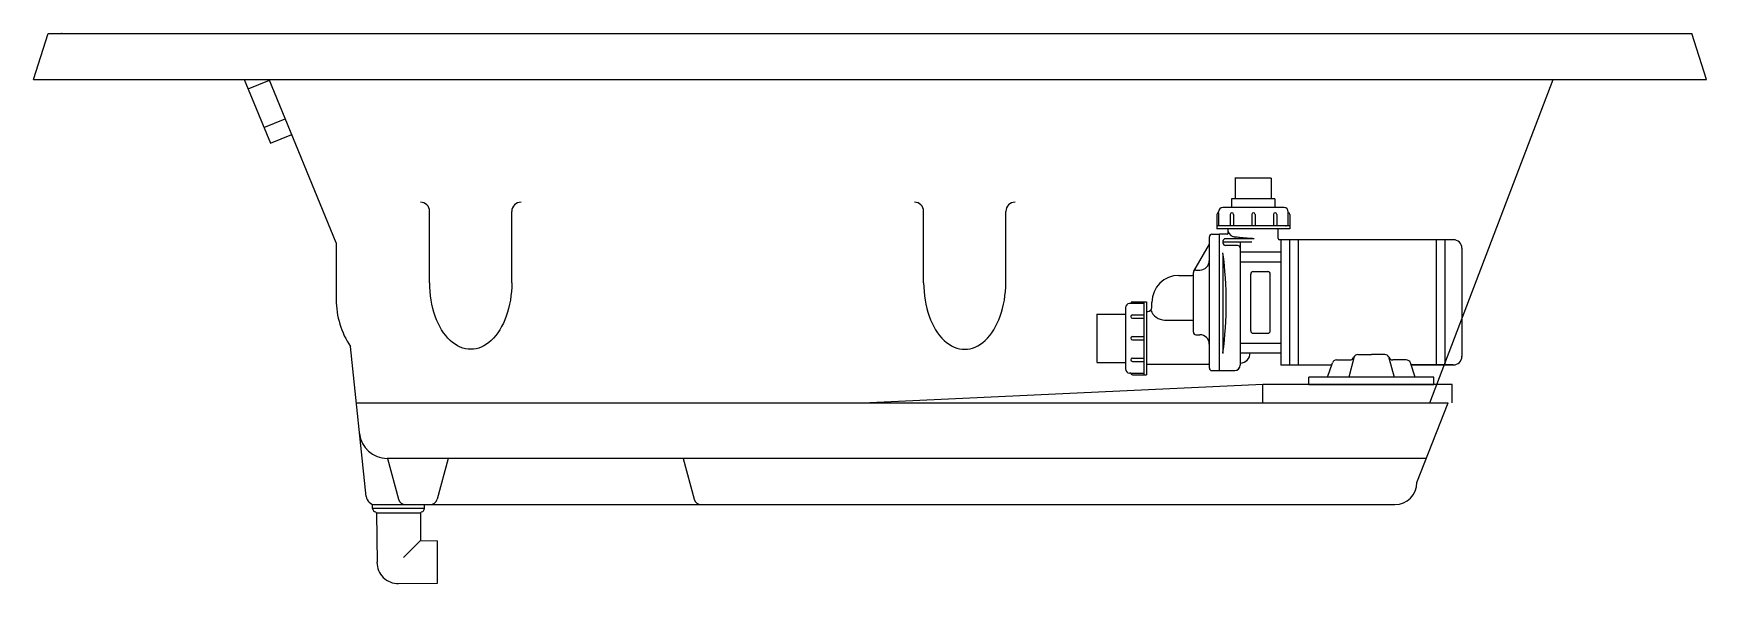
# Model space of a CAD drawing. Header units: millimetres. Extents: x -1233.91 to -1232.1, y 2257.76 to 2258.35.
import ezdxf

# ---------------------------------------------------------------- set-up
doc = ezdxf.new("R2010")
doc.units = ezdxf.units.MM
doc.layers.add('jacuzzi', color=1, linetype='Continuous')

msp = doc.modelspace()

# ---------------------------------------------------------------- linework, layer by layer
at = {"layer": 'jacuzzi'}
for p, q in [((-1233.9086, 2258.3034), (-1233.8925, 2258.3534)), ((-1233.8925, 2258.3534), (-1232.1146, 2258.3534)), ((-1232.0986, 2258.3034), (-1232.1146, 2258.3534)), ((-1233.9086, 2258.3034), (-1232.0986, 2258.3034)), ((-1233.6805, 2258.3034), (-1233.6523, 2258.2347)), ((-1233.6763, 2258.2933), (-1233.6532, 2258.3028)), ((-1233.581, 2258.1267), (-1233.6535, 2258.3034)), ((-1232.398, 2257.9535), (-1232.2646, 2258.3034)), ((-1233.6592, 2258.2516), (-1233.6361, 2258.2611)), ((-1233.6523, 2258.2347), (-1233.6292, 2258.2441)), ((-1232.5694, 2258.1969), (-1232.6087, 2258.1969)), ((-1232.5656, 2258.1746), (-1232.6124, 2258.1746)), ((-1233.48, 2258.0835), (-1233.48, 2258.1608)), ((-1233.3911, 2258.0835), (-1233.3911, 2258.1608)), ((-1232.9455, 2258.0835), (-1232.9455, 2258.1608)), ((-1232.8566, 2258.0835), (-1232.8566, 2258.1608)), ((-1232.6264, 2258.1593), (-1232.6264, 2258.1605)), ((-1232.6264, 2258.1593), (-1232.6264, 2258.1605)), ((-1232.6264, 2258.1593), (-1232.6264, 2258.1451)), ((-1232.5556, 2258.165), (-1232.6219, 2258.165)), ((-1232.5511, 2258.1593), (-1232.5511, 2258.1605)), ((-1232.5511, 2258.1593), (-1232.5511, 2258.1605)), ((-1232.5511, 2258.1451), (-1232.5511, 2258.1593)), ((-1232.5493, 2258.1451), (-1232.6282, 2258.1451)), ((-1232.5493, 2258.1421), (-1232.6282, 2258.1421)), ((-1232.6159, 2258.1377), (-1232.6159, 2258.1421)), ((-1232.5619, 2258.1316), (-1232.5619, 2258.1421)), ((-1233.581, 2258.1267), (-1233.581, 2258.0654)), ((-1232.6533, 2258.096), (-1232.6364, 2258.1252)), ((-1232.6364, 2257.9913), (-1232.6364, 2258.1334)), ((-1232.6336, 2258.1362), (-1232.6253, 2258.1362)), ((-1232.6173, 2258.1363), (-1232.6253, 2258.1363)), ((-1232.6253, 2257.9886), (-1232.6253, 2258.1362)), ((-1232.6253, 2257.9886), (-1232.6253, 2258.1362)), ((-1232.6173, 2258.1362), (-1232.6253, 2258.1362)), ((-1232.6217, 2258.1288), (-1232.6217, 2258.1266)), ((-1232.6217, 2258.1287), (-1232.6217, 2258.1266)), ((-1232.5904, 2258.1275), (-1232.6217, 2258.1275)), ((-1232.5878, 2258.1313), (-1232.6191, 2258.1313)), ((-1232.6058, 2258.1239), (-1232.6191, 2258.1239)), ((-1232.3725, 2258.1302), (-1232.5605, 2258.1302)), ((-1232.5591, 2258.1302), (-1232.5591, 2258.0079)), ((-1232.5591, 2258.1282), (-1232.5591, 2258.0078)), ((-1232.5498, 2258.1302), (-1232.5498, 2257.9946)), ((-1232.5405, 2258.1302), (-1232.5405, 2257.9946)), ((-1232.3911, 2258.1302), (-1232.3911, 2257.9947)), ((-1232.3911, 2258.1302), (-1232.3911, 2257.9946)), ((-1232.3818, 2258.1302), (-1232.3818, 2257.9947)), ((-1232.3818, 2258.1302), (-1232.3818, 2257.9946)), ((-1232.3632, 2258.1209), (-1232.3632, 2258.004)), ((-1232.3632, 2258.1209), (-1232.3632, 2258.0039)), ((-1232.6217, 2258.1149), (-1232.6217, 2258.007)), ((-1232.5591, 2258.1168), (-1232.6032, 2258.1168)), ((-1232.5591, 2258.106), (-1232.6032, 2258.106)), ((-1232.6694, 2258.0916), (-1232.6551, 2258.0916)), ((-1232.6536, 2258.0301), (-1232.6536, 2258.0946)), ((-1232.6509, 2258.0974), (-1232.6466, 2258.0974)), ((-1232.5917, 2258.0317), (-1232.5917, 2258.093)), ((-1232.5889, 2258.0957), (-1232.5733, 2258.0957)), ((-1232.5705, 2258.0317), (-1232.5705, 2258.093)), ((-1232.7582, 2258.0497), (-1232.7582, 2257.9978)), ((-1232.7582, 2258.0497), (-1232.7582, 2258.0015)), ((-1232.7582, 2258.0497), (-1232.7272, 2258.0497)), ((-1232.7582, 2258.0497), (-1232.7272, 2258.0497)), ((-1232.7272, 2258.0567), (-1232.7272, 2257.9904)), ((-1232.7272, 2258.0567), (-1232.7272, 2257.9904)), ((-1232.7073, 2258.0612), (-1232.7227, 2258.0612)), ((-1232.7073, 2258.063), (-1232.7073, 2257.9841)), ((-1232.7043, 2258.063), (-1232.7043, 2257.9841)), ((-1232.7036, 2258.0525), (-1232.7031, 2258.0525)), ((-1232.6987, 2258.0569), (-1232.6987, 2258.0624)), ((-1232.6848, 2258.0431), (-1232.6536, 2258.0431)), ((-1233.5486, 2257.8524), (-1233.5657, 2258.0145)), ((-1232.6509, 2258.0274), (-1232.6466, 2258.0274)), ((-1232.5591, 2258.0178), (-1232.6032, 2258.0178)), ((-1232.6032, 2258.0178), (-1232.6032, 2258.0079)), ((-1232.6032, 2258.0178), (-1232.6032, 2258.0078)), ((-1232.5889, 2258.0289), (-1232.5733, 2258.0289)), ((-1232.5591, 2258.0178), (-1232.5591, 2258.0079)), ((-1232.5591, 2258.0178), (-1232.5591, 2258.0078)), ((-1232.7582, 2258.0052), (-1232.7582, 2258.0015)), ((-1232.7582, 2258.0015), (-1232.7582, 2257.9978)), ((-1232.7582, 2257.9973), (-1232.7272, 2257.9973)), ((-1232.7043, 2257.9956), (-1232.6378, 2257.9956)), ((-1232.6032, 2258.0079), (-1232.5591, 2258.0079)), ((-1232.6032, 2257.9966), (-1232.6032, 2257.9945)), ((-1232.6032, 2257.9965), (-1232.6032, 2257.9944)), ((-1232.5591, 2258.0079), (-1232.5591, 2257.9947)), ((-1232.5591, 2258.0078), (-1232.5591, 2257.9946)), ((-1232.504, 2257.9946), (-1232.5591, 2257.9946)), ((-1232.5085, 2257.9813), (-1232.5033, 2257.997)), ((-1232.5085, 2257.9813), (-1232.5033, 2257.9969)), ((-1232.4989, 2258.0001), (-1232.4843, 2258.0001)), ((-1232.4989, 2258.0001), (-1232.4843, 2258.0001)), ((-1232.4802, 2258.0025), (-1232.4857, 2257.9813)), ((-1232.4802, 2258.0024), (-1232.4857, 2257.9813)), ((-1232.4757, 2258.006), (-1232.4611, 2258.006)), ((-1232.4757, 2258.0059), (-1232.4611, 2258.0059)), ((-1232.4466, 2258.006), (-1232.4611, 2258.006)), ((-1232.4466, 2258.0059), (-1232.4611, 2258.0059)), ((-1232.4421, 2258.0025), (-1232.4366, 2257.9813)), ((-1232.4421, 2258.0024), (-1232.4366, 2257.9813)), ((-1232.4234, 2258.0001), (-1232.438, 2258.0001)), ((-1232.4234, 2258.0001), (-1232.438, 2258.0001)), ((-1232.4138, 2257.9813), (-1232.419, 2257.997)), ((-1232.4138, 2257.9813), (-1232.419, 2257.9969)), ((-1232.3725, 2257.9947), (-1232.4182, 2257.9947)), ((-1232.3725, 2257.9946), (-1232.4182, 2257.9946)), ((-1232.7215, 2257.9859), (-1232.7227, 2257.9859)), ((-1232.7215, 2257.9859), (-1232.7227, 2257.9859)), ((-1232.7215, 2257.9859), (-1232.7073, 2257.9859)), ((-1232.6336, 2257.9886), (-1232.6253, 2257.9886)), ((-1232.6253, 2257.9886), (-1232.609, 2257.9886)), ((-1232.3936, 2257.9813), (-1232.5287, 2257.9813)), ((-1232.3936, 2257.9813), (-1232.5287, 2257.9813)), ((-1232.5287, 2257.9735), (-1232.5287, 2257.9813)), ((-1232.5287, 2257.9735), (-1232.5287, 2257.9813)), ((-1232.3936, 2257.9735), (-1232.3936, 2257.9813)), ((-1232.3936, 2257.9735), (-1232.3936, 2257.9813)), ((-1232.5785, 2257.9735), (-1233.0036, 2257.9535)), ((-1232.5785, 2257.9535), (-1232.5785, 2257.9735)), ((-1232.3736, 2257.9735), (-1232.5785, 2257.9735)), ((-1232.5287, 2257.9735), (-1232.3936, 2257.9735)), ((-1232.5287, 2257.9735), (-1232.3936, 2257.9735)), ((-1232.3736, 2257.9535), (-1232.3736, 2257.9735)), ((-1233.5592, 2257.9535), (-1232.378, 2257.9535)), ((-1232.4118, 2257.8674), (-1232.378, 2257.9535)), ((-1232.4015, 2257.8935), (-1233.5259, 2257.8935)), ((-1233.5255, 2257.8935), (-1233.5137, 2257.8494)), ((-1233.46, 2257.8935), (-1233.4718, 2257.8494)), ((-1233.2057, 2257.8935), (-1233.1939, 2257.8494)), ((-1232.4118, 2257.8674), (-1232.4118, 2257.8674)), ((-1233.5416, 2257.8394), (-1233.5416, 2257.8439)), ((-1233.4856, 2257.8394), (-1233.5416, 2257.8394)), ((-1233.5387, 2257.8435), (-1232.4357, 2257.8435)), ((-1233.5373, 2257.8341), (-1233.5369, 2257.7811)), ((-1233.4898, 2257.8341), (-1233.5373, 2257.8341)), ((-1233.506, 2257.8435), (-1233.4796, 2257.8435)), ((-1233.4898, 2257.8341), (-1233.49, 2257.8046)), ((-1233.4856, 2257.8394), (-1233.4856, 2257.8435)), ((-1233.49, 2257.8046), (-1233.5083, 2257.7863)), ((-1233.49, 2257.8046), (-1233.4716, 2257.8045)), ((-1233.4716, 2257.8025), (-1233.4716, 2257.8045)), ((-1233.4716, 2257.7598), (-1233.4716, 2257.803)), ((-1233.5136, 2257.7581), (-1233.4716, 2257.7585)), ((-1233.4716, 2257.7585), (-1233.4716, 2257.7603))]:
    msp.add_line(p, q, dxfattribs=at)
for points in [[(-1232.6086, 2258.1969), (-1232.6086, 2258.1746)], [(-1232.5694, 2258.1969), (-1232.5694, 2258.1746)], [(-1232.6124, 2258.1746), (-1232.6124, 2258.165)], [(-1232.5656, 2258.1746), (-1232.5656, 2258.165)], [(-1232.6282, 2258.1575), (-1232.6282, 2258.1421)], [(-1232.6138, 2258.1575), (-1232.6138, 2258.1451)], [(-1232.6102, 2258.1575), (-1232.6102, 2258.1451)], [(-1232.5906, 2258.1575), (-1232.5906, 2258.1451)], [(-1232.587, 2258.1575), (-1232.587, 2258.1451)], [(-1232.5671, 2258.1575), (-1232.5671, 2258.1451)], [(-1232.5635, 2258.1575), (-1232.5635, 2258.1451)], [(-1232.5493, 2258.1575), (-1232.5493, 2258.1421)], [(-1232.6032, 2258.1275), (-1232.6032, 2258.0178)], [(-1232.7197, 2258.063), (-1232.7043, 2258.063)], [(-1232.7197, 2258.0488), (-1232.7073, 2258.0488)], [(-1232.7197, 2258.0452), (-1232.7073, 2258.0452)], [(-1232.7197, 2258.0253), (-1232.7073, 2258.0253)], [(-1232.7197, 2258.0217), (-1232.7073, 2258.0217)], [(-1232.7197, 2258.0021), (-1232.7073, 2258.0021)], [(-1232.7197, 2257.9985), (-1232.7073, 2257.9985)], [(-1232.6032, 2258.0079), (-1232.6032, 2258.003), (-1232.6032, 2257.9966)], [(-1232.6032, 2258.0078), (-1232.6032, 2258.003), (-1232.6032, 2257.9965)], [(-1232.7197, 2257.9841), (-1232.7043, 2257.9841)]]:
    msp.add_lwpolyline(points, dxfattribs=at)
msp.add_lwpolyline([(-1232.5878, 2258.1313, -0.008376), (-1232.5957, 2258.1318, -0.008376), (-1232.6037, 2258.1325, -0.00574), (-1232.6091, 2258.1331, -0.000724), (-1232.6098, 2258.1332)], format="xyb", dxfattribs=at)
for centre, radius, start, end in [((-1233.49, 2258.1608), 0.01, 0, 90), ((-1233.3811, 2258.1608), 0.01, 90, 180), ((-1232.9555, 2258.1608), 0.01, 0, 90), ((-1232.8466, 2258.1608), 0.01, 90, 180), ((-1232.6264, 2258.1575), 0.0018, 90, 180), ((-1232.6219, 2258.1605), 0.0045, 90, 180), ((-1232.612, 2258.1575), 0.0018, 0, 180), ((-1232.5888, 2258.1575), 0.0018, 0, 180), ((-1232.5653, 2258.1575), 0.0018, 0, 180), ((-1232.5556, 2258.1605), 0.0045, 0, 90), ((-1232.5511, 2258.1575), 0.0018, 0, 90), ((-1232.6082, 2258.141), 0.00798, 193.8392, 266.6722), ((-1232.6336, 2258.1334), 0.00279, 90, 180), ((-1232.6191, 2258.1287), 0.00261, 90, 180), ((-1232.6191, 2258.1266), 0.00261, 180, 270), ((-1232.6173, 2258.1377), 0.00141, 270, 0), ((-1232.6173, 2258.1376), 0.00141, 270, 0), ((-1232.6058, 2258.1213), 0.00261, 0, 90), ((-1232.5605, 2258.1316), 0.00141, 180, 270), ((-1232.3725, 2258.1209), 0.00928, 0, 90), ((-1232.3725, 2258.1209), 0.00928, 0, 90), ((-1232.6466, 2258.1075), 0.0101, 270, 0), ((-1233.0249, 2258.0619), 0.4068, 352.3703, 7.6297), ((-1233.0249, 2258.0619), 0.4068, 352.3703, 7.6297), ((-1232.6694, 2258.0624), 0.0292, 90, 180), ((-1232.6551, 2258.093), 0.00142, 270, 0), ((-1232.6509, 2258.0946), 0.00279, 90, 180), ((-1232.5889, 2258.093), 0.00278, 90, 180), ((-1232.5733, 2258.093), 0.00278, 0, 90), ((-1233.489, 2258.0654), 0.092, 180, 213.5573), ((-1232.7227, 2258.0567), 0.0045, 90, 180), ((-1232.7197, 2258.0612), 0.0018, 90, 180), ((-1232.7197, 2258.047), 0.0018, 90, 270), ((-1232.7036, 2258.0532), 0.000743, 194.8583, 270), ((-1232.7031, 2258.0569), 0.00441, 270, 0), ((-1232.6836, 2258.061), 0.0179, 203.7468, 266.1355), ((-1232.6509, 2258.0301), 0.00279, 180, 270), ((-1232.5889, 2258.0317), 0.00278, 180, 270), ((-1232.5733, 2258.0317), 0.00278, 270, 0), ((-1232.7197, 2258.0235), 0.0018, 90, 270), ((-1232.6466, 2258.0172), 0.0101, 0, 90), ((-1232.7197, 2258.0003), 0.0018, 90, 270), ((-1232.6378, 2257.9942), 0.00142, 0, 90), ((-1232.609, 2257.9945), 0.00585, 270, 0), ((-1232.609, 2257.9944), 0.00585, 270, 0), ((-1232.6036, 2258.0079), 0.0113, 272.3872, 0), ((-1232.6036, 2258.0078), 0.0113, 272.3872, 0), ((-1232.4989, 2257.9955), 0.00464, 90, 161.6055), ((-1232.4989, 2257.9955), 0.00464, 90, 161.6055), ((-1232.4843, 2258.0048), 0.00464, 270, 338.1026), ((-1232.4843, 2258.0047), 0.00464, 270, 338.1026), ((-1232.4757, 2258.0013), 0.00464, 90, 158.1026), ((-1232.4757, 2258.0013), 0.00464, 90, 158.1026), ((-1232.4466, 2258.0013), 0.00464, 21.8974, 90), ((-1232.4466, 2258.0013), 0.00464, 21.8974, 90), ((-1232.438, 2258.0048), 0.00464, 201.8974, 270), ((-1232.438, 2258.0047), 0.00464, 201.8974, 270), ((-1232.4234, 2257.9955), 0.00464, 18.3945, 90), ((-1232.4234, 2257.9955), 0.00464, 18.3945, 90), ((-1232.3725, 2258.004), 0.00928, 270, 0), ((-1232.3725, 2258.0039), 0.00928, 270, 0), ((-1232.7227, 2257.9904), 0.0045, 180, 270), ((-1232.7197, 2257.9859), 0.0018, 180, 270), ((-1232.6336, 2257.9913), 0.00279, 180, 270), ((-1233.5259, 2257.9235), 0.03, 186, 270), ((-1232.4357, 2257.8674), 0.0239, 270, 0), ((-1233.5387, 2257.8535), 0.01, 186, 270), ((-1233.506, 2257.8515), 0.008, 195, 270), ((-1233.4796, 2257.8515), 0.008, 270, 345), ((-1233.1862, 2257.8515), 0.008, 195, 270), ((-1233.5377, 2257.8394), 0.0039, 180, 257.8805), ((-1233.5388, 2257.8341), 0.0015, 0.5, 77.8805), ((-1233.4883, 2257.8341), 0.0015, 102.1195, 179.5), ((-1233.4895, 2257.8394), 0.0039, 282.1195, 0), ((-1233.5138, 2257.7813), 0.0232, 180.5, 270.5)]:
    msp.add_arc(centre, radius, start, end, dxfattribs=at)
at = {"layer": 'jacuzzi', "extrusion": (0, 0, -1)}
msp.add_ellipse((-1233.4355, 2258.0835), major_axis=(0, -0.0719), ratio=0.617821, start_param=4.712389, end_param=7.853982, dxfattribs=at)
at = {"layer": 'jacuzzi'}
msp.add_ellipse((-1232.9011, 2258.0835), major_axis=(0, -0.0719), ratio=0.617821, start_param=4.712389, end_param=7.853982, dxfattribs=at)
for p in [(-1233.8779, 2258.3534), (-1232.5536, 2258.1451), (-1232.6253, 2257.9886)]:
    msp.add_point(p, dxfattribs=at)

doc.saveas('drawing.dxf')
